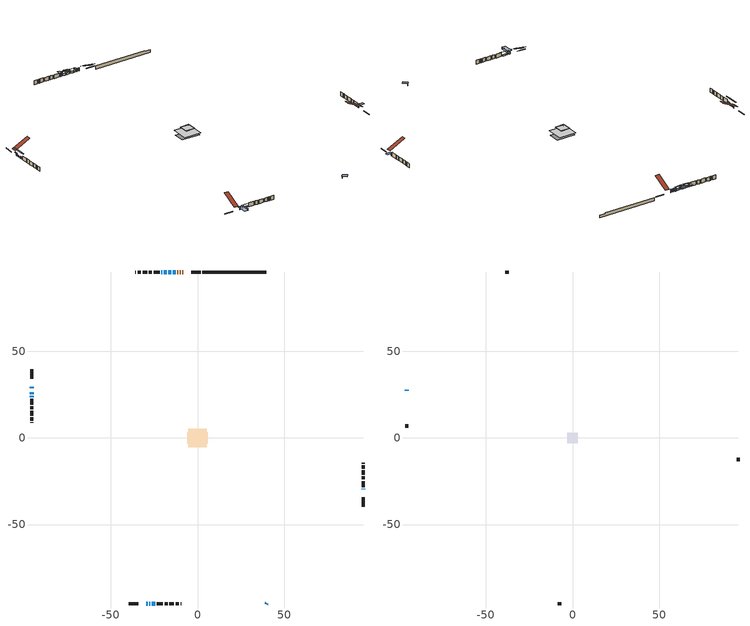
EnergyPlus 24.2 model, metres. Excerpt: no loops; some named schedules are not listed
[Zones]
conditioned space
 floor outside (Floor1 construction): -2.49,-2.49 -2.49,2.49 2.49,2.49 2.49,-2.49 z0.22
 floor adiabatic (AdiabaticFloorConstruction): -5.31,-5.31 -5.31,5.31 5.31,5.31 5.31,-5.31 z0.22
 floor foundation (Slab1 construction): -5.85,-3.39 -5.85,3.39 5.85,3.39 5.85,-3.39 z-1.91
 wall outside (RimJoist1 construction): 1.81,95.88 -3.64,95.88 / -39.71,-95.88 -34.26,-95.88 / -95.88,39.71 -95.88,34.26 / 95.88,-39.71 95.88,-34.26 z0.22:0.52
 wall outside (AdiabaticWallConstruction 1): -8.28,95.88 -8.84,95.88 / -9.77,95.88 -10.11,95.88 / -11.04,95.88 -11.63,95.88 z0.22:2.25
 wall outside (AdiabaticWallConstruction): 39.71,-95.88 40.11,-95.48 z0.22:1.14; -12.56,95.88 -14.26,95.88 / -15.19,95.88 -16.89,95.88 z0.22:1.49; -17.82,95.88 -19.52,95.88 z0.22:1.69; -95.88,29.62 -95.88,28.8 z0.22:1.46; -95.88,26.39 -95.88,25.3 z0.22:0.93; -29.62,-95.88 -28.68,-95.88 z0.22:1.36; -27.75,-95.88 -27.39,-95.88 / 95.88,-29.62 95.88,-29.26 z0.22:1.42; -26.46,-95.88 -24.33,-95.88 z0.22:1.03; -95.88,24.37 -95.88,23.66 z0.22:1.04; -20.45,95.88 -21.01,95.88 z0.22:1.85
 wall outside (Wall1 construction): -21.94,95.88 -25.39,95.88 / -23.4,-95.88 -19.95,-95.88 / -95.88,22.73 -95.88,19.28 / 95.88,-28.33 95.88,-24.88 z0.22:2.66
 wall outside (Wall2 construction): -26.32,95.88 -28.04,95.88 / -19.02,-95.88 -17.31,-95.88 / -95.88,18.35 -95.88,16.63 / 95.88,-23.95 95.88,-22.23 z0.22:2.66
 wall outside (Wall3 construction): -28.97,95.88 -31.71,95.88 / -16.38,-95.88 -13.63,-95.88 / -95.88,15.7 -95.88,12.96 / 95.88,-21.3 95.88,-18.56 z0.22:2.66
 wall outside (Wall4 construction): -32.64,95.88 -34.61,95.88 / -12.7,-95.88 -10.73,-95.88 / -95.88,12.03 -95.88,10.06 / 95.88,-17.63 95.88,-15.66 z0.22:2.66
 wall outside (Wall5 construction): -35.54,95.88 -35.85,95.88 / -9.8,-95.88 -9.49,-95.88 / -95.88,9.13 -95.88,8.82 / 95.88,-14.73 95.88,-14.42 z0.22:2.66
 wall foundation (FoundationWall1 construction): 2.74,95.88,-1.91 2.74,95.88,0.22 36.02,95.88,0.22 36.02,95.88,-0.31 39.71,95.88,-0.31 39.71,95.88,-1.91
 window (WindowConstruction 9): 39.71,-95.88 40.11,-95.48 z0.22:1.13
 window (WindowConstruction 5): -12.56,95.88 -14.26,95.88 z0.22:1.49
 window (WindowConstruction 6): -15.19,95.88 -16.89,95.88 z0.22:1.49
 window (WindowConstruction 7): -17.82,95.88 -19.52,95.88 z0.22:1.69
 window (WindowConstruction 8): -95.88,29.62 -95.88,28.8 z0.22:1.46
 window (WindowConstruction 11): -95.88,26.39 -95.88,25.3 z0.22:0.93
 window (WindowConstruction): -29.62,-95.88 -28.68,-95.88 z0.22:1.36
 window (WindowConstruction 1): -27.75,-95.88 -27.39,-95.88 z0.22:1.41
 window (WindowConstruction 2): -26.46,-95.88 -24.33,-95.88 z0.22:1.03
 window (WindowConstruction 3): -95.88,24.37 -95.88,23.66 z0.22:1.03
 window (WindowConstruction 4): 95.88,-29.62 95.88,-29.26 z0.22:1.41
 window (WindowConstruction 10): -20.45,95.88 -21.01,95.88 z0.22:1.84
 door (Door): -8.28,95.88 -8.84,95.88 z0.22:2.25
 door (Door 1): -9.77,95.88 -10.11,95.88 z0.22:2.25
 door (Door 2): -11.04,95.88 -11.63,95.88 z0.22:2.25
 ceiling adiabatic (AdiabaticFloorConstruction): 5.31,-5.31 5.31,5.31 -5.31,5.31 -5.31,-5.31 z0.22
attic - vented
 floor to conditioned space (Floor2 construction Reversed): -2.67,-2.67 -2.67,2.67 2.67,2.67 2.67,-2.67 z2.66
 floor to conditioned space (Floor3 construction Reversed): -3,-3 -3,3 3,3 3,-3 z2.66
 floor to conditioned space (Floor4 construction Reversed): -2.85,-2.85 -2.85,2.85 2.85,2.85 2.85,-2.85 z2.66
 floor to conditioned space (Floor5 construction Reversed): -2.04,-2.04 -2.04,2.04 2.04,2.04 2.04,-2.04 z2.66
 wall outside (AdiabaticWallConstruction): -95.88,27.88 -95.88,27.32 z0.22:1.14
 wall outside (Wall6 construction): -36.78,95.88 -38.78,95.88 / -8.57,-95.88 -6.56,-95.88 / -95.88,7.89 -95.88,5.88 / 95.88,-13.49 95.88,-11.48 z0.22:2.66
 window (WindowConstruction 12): -95.88,27.88 -95.88,27.32 z0.22:1.13
 roof outside (Roof1 construction): -7.35,95.88,2.66 -7.35,85.91,7.64 -4.57,85.91,7.64 -4.57,95.88,2.66; -30.55,-95.88,2.66 -30.55,-85.91,7.64 -33.33,-85.91,7.64 -33.33,-95.88,2.66; -95.88,30.55,2.66 -85.91,30.55,7.64 -85.91,33.33,7.64 -95.88,33.33,2.66; 95.88,-30.55,2.66 85.91,-30.55,7.64 85.91,-33.33,7.64 95.88,-33.33,2.66
shading: -95.88,24.12 -95.88,31.08 -96.34,31.08 -96.34,24.12 z4.33; 40.61,-94.98 39.21,-96.38 41.37,-98.54 42.77,-97.14 z1.84; -15.63,95.88 -11.19,95.88 -11.19,96.34 -15.63,96.34 z2.86; -17.48,95.88 -14.6,95.88 -14.6,98.32 -17.48,98.32 z2.08; -20.74,95.88 -16.6,95.88 -16.6,96.34 -20.74,96.34 z2.91; -95.88,28.34 -95.88,30.08 -96.34,30.08 -96.34,28.34 z1.92; -95.88,21.95 -95.88,29.74 -96.34,29.74 -96.34,21.95 z4.28; -27.97,-95.88 -30.33,-95.88 -30.33,-101.97 -27.97,-101.97 z2.07; -26.78,-95.88 -28.36,-95.88 -28.36,-100.44 -26.78,-100.44 z2.02; -22.65,-95.88 -28.14,-95.88 -28.14,-96.08 -22.65,-96.08 z2.71; -95.88,23.2 -95.88,24.83 -96.34,24.83 -96.34,23.2 z1.49; 95.88,-28.65 95.88,-30.23 99.08,-30.23 99.08,-28.65 z2.02; -21.52,95.88 -19.94,95.88 -19.94,98.32 -21.52,98.32 z2.35
[Building]
Building 1: Terrain=Suburbs
[Site:Location]
Bathurst AP_NB: Latitude {deg}=47.63; Longitude {deg}=-65.74; Time Zone {hr}=-4; Elevation {m}=59; Keep Site Location Information=Yes
[Site:GroundTemperature:Shallow]
0.0375368, -2.14911, -2.32423, -1.28655, 2.87914, 7.02543, 10.62, 12.8971, 13.0906, 11.2385, 7.7356, 3.71651
[Site:WaterMainsTemperature]
Calculation Method=Schedule; Temperature Schedule=mains temperature schedule
[Material] Roughness=Rough; Thermal Absorptance=0.9
Name | Thickness {m} | Conductivity {W/m-K} | Density {kg/m3} | Specific Heat {J/kg-K} | Solar Absorptance | Visible Absorptance
asphalt or fiberglass shingles | 0.00635 | 0.162714 | 1121.4 | 1465.45 | 0.4 | 0.4
ceiling loosefill ins | 0.254 | 0.0480833 | 16.02 | 1046.75 | 0.7 | 0.7
ceiling loosefill ins 1 | 0.169333 | 0.0480833 | 16.02 | 1046.75 | 0.7 | 0.7
ceiling stud and cavity | 0.1397 | 0.127143 | 65.682 | 1177.47 | 0.7 | 0.7
ceiling stud and cavity 1 | 0.1397 | 0.0990476 | 65.682 | 1177.47 | 0.7 | 0.7
ceiling stud and cavity 2 | 0.1397 | 0.105082 | 65.682 | 1177.47 | 0.7 | 0.7
ceiling stud and cavity 3 | 0.1397 | 0.126534 | 65.682 | 1177.47 | 0.7 | 0.7
concrete 4.0 in. | 0.1016 | 1.803125 | 2242.8 | 837.4 | 0.7 | 0.7
concrete 8.0 in. | 0.2032 | 1.803125 | 2242.8 | 837.4 | 0.7 | 0.7
door material | 0.04445 | 0.0451087 | 512.64 | 1214.23 | 0.7 | 0.7
exterior vertical ins | 0.0196631 | 0.029427 | 32.04 | 1214.23 | 0.7 | 0.7
floor covering | 0.0127 | 0.0433444 | 54.468 | 1339.84 | 0.6 | 0.6
floor rigid ins; rim joist rigid ins; wall rigid ins | 0.051816 | 0.029427 | 32.04 | 1214.23 | 0.7 | 0.7
floor rigid ins 1; wall rigid ins 1 | 0.512978 | 0.029427 | 32.04 | 1214.23 | 0.7 | 0.7
floor stud and cavity | 0.1397 | 0.64926 | 92.3553 | 1139.71 | 0.7 | 0.7
floor stud and cavity 1 | 0.1397 | 1.75129 | 37.0049 | 1207.88 | 0.7 | 0.7
furniture material conditioned space 1 | 0.1524 | 0.115458 | 640.8 | 1214.23 | 0.6 | 0.6
gypsum board | 0.0127 | 0.160291 | 801 | 837.4 | 0.6 | 0.6
gypsum board 1 | 0.0127 | 0.160291 | 801 | 837.4 | 0.7 | 0.7
osb sheathing 0.5 in. | 0.0127 | 0.115458 | 512.64 | 1214.23 | 0.7 | 0.7
osb sheathing 0.75 in. | 0.01905 | 0.115458 | 512.64 | 1214.23 | 0.7 | 0.7
osb sheathing 2.0 in. | 0.0508 | 0.115458 | 512.64 | 1214.23 | 0.7 | 0.7
rim joist stud and cavity | 0.0508 | 0.0353736 | 125.044 | 1163.47 | 0.6 | 0.6
wall stud and cavity | 0.1397 | 0.074496 | 139.0536 | 1170.24 | 0.7 | 0.7
wall stud and cavity 1 | 0.1397 | 0.0942262 | 139.0536 | 1170.24 | 0.7 | 0.7
wall stud and cavity 2 | 0.1397 | 0.0960514 | 139.0536 | 1170.24 | 0.7 | 0.7
wall stud and cavity 3 | 0.1397 | 0.132896 | 139.0536 | 1170.24 | 0.7 | 0.7
wall stud and cavity 4 | 0.1397 | 0.185372 | 139.0536 | 1170.24 | 0.7 | 0.7
wall stud and cavity 5 | 0.0889 | 6.1454 | 50.32683 | 1063.81 | 0.6 | 0.6
wall stud and cavity 6 | 0.0889 | 0.380278 | 52.3479 | 1209.89 | 0.7 | 0.7
wall stud and cavity 7 | 0.0889 | 0.391764 | 83.0341 | 1211.67 | 0.7 | 0.7
wood siding | 0.0254 | 0.102417 | 544.68 | 1172.36 | 0.4 | 0.4
wood siding 1 | 0.00254 | 0.102417 | 544.68 | 1172.36 | 0.4 | 0.4
wood siding 2; wood siding 3; wood siding 4 | 0.0254 | 0.102417 | 544.68 | 1172.36 | 0.7 | 0.7
[WindowMaterial:SimpleGlazingSystem]
Name | U-Factor {W/m2-K} | Solar Heat Gain Coefficient
WindowMaterial | 2.0878 | 0.5
WindowMaterial 1 | 2.24224 | 0.39
WindowMaterial 2 | 2.1866 | 0.43
WindowMaterial 3 | 1.95437 | 0.58
WindowMaterial 4 | 1.9396 | 0.59
WindowMaterial 5 | 2.09291 | 0.5
WindowMaterial 6 | 2.200225 | 0.42
WindowMaterial 7 | 2.126411 | 0.47
WindowMaterial 8 | 2.132089 | 0.47
WindowMaterial 9 | 1.97765 | 0.56
[Construction]
AdiabaticFloorConstruction: floor stud and cavity 1, floor rigid ins 1, osb sheathing 0.75 in., floor covering
AdiabaticWallConstruction: wood siding 3, wall rigid ins 1, wall stud and cavity 6, gypsum board
AdiabaticWallConstruction 1: wood siding 4, wall rigid ins 1, wall stud and cavity 6, gypsum board
Door; Door 1; Door 2: door material
Floor1 construction: floor stud and cavity, floor rigid ins, osb sheathing 0.75 in., floor covering
Floor2 construction Reversed: gypsum board, ceiling stud and cavity, ceiling loosefill ins
Floor3 construction Reversed: gypsum board, ceiling stud and cavity 1, ceiling loosefill ins 1
Floor4 construction Reversed: gypsum board, ceiling stud and cavity 2, ceiling loosefill ins 1
Floor5 construction Reversed: gypsum board, ceiling stud and cavity 3, ceiling loosefill ins 1
FoundationWall1 construction: concrete 8.0 in., gypsum board 1
furniture construction conditioned space 1: furniture material conditioned space 1
PartitionWallConstruction: gypsum board, wall stud and cavity 7, gypsum board
RimJoist1 construction: wood siding 2, rim joist rigid ins, osb sheathing 2.0 in., rim joist stud and cavity
Roof1 construction: asphalt or fiberglass shingles
Slab1 construction: concrete 4.0 in.
Wall1 construction: wood siding, wall rigid ins, osb sheathing 0.5 in., wall stud and cavity, gypsum board
Wall2 construction: wood siding, osb sheathing 0.5 in., wall stud and cavity 1, gypsum board
Wall3 construction: wood siding, osb sheathing 0.5 in., wall stud and cavity 2, gypsum board
Wall4 construction: wood siding, wall rigid ins, osb sheathing 0.5 in., wall stud and cavity 3, gypsum board
Wall5 construction: wood siding, wall rigid ins, osb sheathing 0.5 in., wall stud and cavity 4, gypsum board
Wall6 construction: wood siding 1, wall stud and cavity 5
WindowConstruction: WindowMaterial
WindowConstruction 1; WindowConstruction 4: WindowMaterial 1
WindowConstruction 10: WindowMaterial 7
WindowConstruction 11: WindowMaterial 8
WindowConstruction 12: WindowMaterial 9
WindowConstruction 2; WindowConstruction 3: WindowMaterial 2
WindowConstruction 5; WindowConstruction 6: WindowMaterial 3
WindowConstruction 7: WindowMaterial 4
WindowConstruction 8: WindowMaterial 5
WindowConstruction 9: WindowMaterial 6
[Zone] Multiplier=1; Part of Total Floor Area=Yes
Name | Volume {m3}
attic - vented | 90.1156
conditioned space | 488.3
[Space]
Name | Zone | Volume {m3}
attic - vented 1 | attic - vented | 90.1156
conditioned space 1 | conditioned space | 488.3
[ZoneInfiltration:EffectiveLeakageArea]
infil attic - vented 1: Zone or Space=attic - vented 1; Schedule=Always On Discrete; Effective Air Leakage Area {cm2}=4539.6; Stack Coefficient=0.000516041; Wind Coefficient=1.53484e-05
[ZoneMixing]
whole house fan mix: Zone or Space=attic - vented; Schedule=Always On Continuous; Design Flow Rate Calculation Method=Flow/Zone; Design Flow Rate {m3/s}=0; Source Zone or Space=conditioned space
[SurfaceProperty:ExposedFoundationPerimeter]
Slab1: Exposed Perimeter Calculation Method=TotalExposedPerimeter; Total Exposed Perimeter {m}=36.972
[InternalMass] Zone or ZoneList=conditioned space; Space or SpaceList=conditioned space 1
Name | Construction | Surface Area {m2}
furniture mass conditioned space 1 | furniture construction conditioned space 1 | 86.6921
partition wall mass | PartitionWallConstruction | 216.73
[Lights]
interior lighting: Zone or ZoneList or Space or SpaceList=conditioned space 1; Schedule=interior lighting schedule; Design Level Calculation Method=LightingLevel; Lighting Level {W}=343.2; Return Air Fraction=0; Fraction Radiant=0.6; Fraction Visible=0.2; Fraction Replaceable=1
[People]
occupants: Zone or ZoneList or Space or SpaceList=conditioned space 1; Number of People Schedule=occupants schedule; Number of People Calculation Method=People; Number of People=3; Fraction Radiant=0.314171; Sensible Heat Fraction=0.56303; Activity Level Schedule=occupants activity schedule; Carbon Dioxide Generation Rate {m3/s-W}=0; Enable ASHRAE 55 Comfort Warnings=No; Mean Radiant Temperature Calculation Type=EnclosureAveraged
[ElectricEquipment] Zone or ZoneList or Space or SpaceList=conditioned space 1; Design Level Calculation Method=EquipmentLevel
Name | Schedule | Design Level {W} | Fraction Latent | Fraction Radiant | Fraction Lost
clothes dryer | clothes dryer schedule | 140.772 | 0.015 | 0.081 | 0.85
clothes washer | clothes washer schedule | 32.1985 | 0.03 | 0.162 | 0.7
cooking range | cooking range schedule | 215.147 | 0.08 | 0.432 | 0.2
dishwasher | dishwasher schedule | 66.8632 | 0.3 | 0.18 | 0.4
fridge | fridge schedule | 72.9452 | 0 | 0.6 | 0
mech vent bath fan 0 | mech vent bath fan 0 schedule | 25.1 | 0 | 0 | 1
mech vent house fan | mech vent house fan schedule | 0 | 0 | 0 | 1
mech vent house fan cfis | mech vent house fan cfis schedule | 0 | 0 | 0 | 0
misc plug loads | misc plug loads schedule | 494.7 | 0.045 | 0.513 | 0.1
whole house fan | Always On Discrete | 0 | 0 | 0 | 1
[OtherEquipment] Zone or ZoneList or Space or SpaceList=conditioned space 1; Design Level Calculation Method=EquipmentLevel
Name | Fuel Type | Schedule | Design Level {W} | Fraction Latent | Fraction Radiant | Fraction Lost
clothes dryer 1 | Electricity | clothes dryer schedule | 0 | 0.015 | 0.081 | 0.85
cooking range 1 | Electricity | cooking range schedule | 0 | 0.08 | 0.432 | 0.2
general water use latent | None | general water use schedule | 62.594 | 1 | 0 | 0
general water use sensible | None | general water use schedule | -61.6891 | 0 | 0.6 | 0
mech vent house fan latent load | None | Always On Discrete | 0 | 1 | 0 | 0
mech vent house fan sensible load | None | Always On Discrete | 0 | 0 | 0 | 0
water heater energy adjustment1 | Electricity | Always On Discrete | 0.01 | 0 | 0 | 1
[ZoneInfiltration:DesignFlowRate] Zone or ZoneList or Space or SpaceList=conditioned space 1; Schedule=Always On Discrete; Design Flow Rate Calculation Method=Flow/Zone; Design Flow Rate {m3/s}=0
infil flow; natural vent flow; whole house fan flow
[Foundation:Kiva]
Foundation Kiva 1: Initial Indoor Air Temperature {C}=18; Wall Height Above Grade {m}=0.220005; Wall Depth Below Slab {m}=0.2032; Custom Block Material Name 1=exterior vertical ins; Custom Block Depth 1 {m}=2.13; Custom Block X Position 1 {m}=0.2159; Custom Block Z Position 1 {m}=0
[Foundation:Kiva:Settings]
Soil Conductivity {W/m-K}=0.849921; Soil Density {kg/m3}=1842.3; Soil Specific Heat {J/kg-K}=418.7; Ground Solar Absorptivity=0.9; Ground Thermal Absorptivity=0.9; Ground Surface Roughness {m}=0.03; Far-Field Width {m}=40; Deep-Ground Boundary Condition=ZeroFlux; Deep-Ground Depth {m}=40; Minimum Cell Dimension {m}=0.2; Maximum Cell Growth Coefficient=3; Simulation Timestep=Timestep
[Exterior:Lights]
exterior lighting: Schedule=exterior lighting schedule; Design Level {W}=75.6
[Schedule:Constant]
Name | Hourly Value
Always On Continuous; mech vent house fan schedule; mech vent house fan cfis schedule; Always On Discrete | 1
occupants activity schedule | 117.228
fridge schedule | 0
[Schedule:Week:Daily]
interior lighting schedule Week Rule - Jan1-Jan27: interior lighting schedule day, interior lighting schedule day, interior lighting schedule day, interior lighting schedule day, interior lighting schedule day, interior lighting schedule day, interior lighting schedule day, interior lighting schedule default day, interior lighting schedule default day, interior lighting schedule default day, interior lighting schedule default day, interior lighting schedule default day
interior lighting schedule Week Rule - Jan28-Feb3: interior lighting schedule day, interior lighting schedule day, interior lighting schedule day, interior lighting schedule day, interior lighting schedule day 1, interior lighting schedule day 1, interior lighting schedule day 1, interior lighting schedule default day, interior lighting schedule default day, interior lighting schedule default day, interior lighting schedule default day, interior lighting schedule default day
interior lighting schedule Week Rule - Feb4-Feb24: interior lighting schedule day 1, interior lighting schedule day 1, interior lighting schedule day 1, interior lighting schedule day 1, interior lighting schedule day 1, interior lighting schedule day 1, interior lighting schedule day 1, interior lighting schedule default day, interior lighting schedule default day, interior lighting schedule default day, interior lighting schedule default day, interior lighting schedule default day
interior lighting schedule Week Rule - Feb25-Mar3: interior lighting schedule day 1, interior lighting schedule day 1, interior lighting schedule day 1, interior lighting schedule day 1, interior lighting schedule day 2, interior lighting schedule day 2, interior lighting schedule day 2, interior lighting schedule default day, interior lighting schedule default day, interior lighting schedule default day, interior lighting schedule default day, interior lighting schedule default day
interior lighting schedule Week Rule - Mar4-Mar31: interior lighting schedule day 2, interior lighting schedule day 2, interior lighting schedule day 2, interior lighting schedule day 2, interior lighting schedule day 2, interior lighting schedule day 2, interior lighting schedule day 2, interior lighting schedule default day, interior lighting schedule default day, interior lighting schedule default day, interior lighting schedule default day, interior lighting schedule default day
interior lighting schedule Week Rule - Apr1-Apr28: interior lighting schedule day 3, interior lighting schedule day 3, interior lighting schedule day 3, interior lighting schedule day 3, interior lighting schedule day 3, interior lighting schedule day 3, interior lighting schedule day 3, interior lighting schedule default day, interior lighting schedule default day, interior lighting schedule default day, interior lighting schedule default day, interior lighting schedule default day
interior lighting schedule Week Rule - Apr29-May5: interior lighting schedule day 3, interior lighting schedule day 3, interior lighting schedule day 4, interior lighting schedule day 4, interior lighting schedule day 4, interior lighting schedule day 4, interior lighting schedule day 4, interior lighting schedule default day, interior lighting schedule default day, interior lighting schedule default day, interior lighting schedule default day, interior lighting schedule default day
interior lighting schedule Week Rule - May6-May26: interior lighting schedule day 4, interior lighting schedule day 4, interior lighting schedule day 4, interior lighting schedule day 4, interior lighting schedule day 4, interior lighting schedule day 4, interior lighting schedule day 4, interior lighting schedule default day, interior lighting schedule default day, interior lighting schedule default day, interior lighting schedule default day, interior lighting schedule default day
interior lighting schedule Week Rule - May27-Jun2: interior lighting schedule day 4, interior lighting schedule day 4, interior lighting schedule day 4, interior lighting schedule day 4, interior lighting schedule day 4, interior lighting schedule day 5, interior lighting schedule day 5, interior lighting schedule default day, interior lighting schedule default day, interior lighting schedule default day, interior lighting schedule default day, interior lighting schedule default day
interior lighting schedule Week Rule - Jun3-Jun30: interior lighting schedule day 5, interior lighting schedule day 5, interior lighting schedule day 5, interior lighting schedule day 5, interior lighting schedule day 5, interior lighting schedule day 5, interior lighting schedule day 5, interior lighting schedule default day, interior lighting schedule default day, interior lighting schedule default day, interior lighting schedule default day, interior lighting schedule default day
interior lighting schedule Week Rule - Jul1-Jul28: interior lighting schedule day 6, interior lighting schedule day 6, interior lighting schedule day 6, interior lighting schedule day 6, interior lighting schedule day 6, interior lighting schedule day 6, interior lighting schedule day 6, interior lighting schedule default day, interior lighting schedule default day, interior lighting schedule default day, interior lighting schedule default day, interior lighting schedule default day
interior lighting schedule Week Rule - Jul29-Aug4: interior lighting schedule day 6, interior lighting schedule day 6, interior lighting schedule day 6, interior lighting schedule day 7, interior lighting schedule day 7, interior lighting schedule day 7, interior lighting schedule day 7, interior lighting schedule default day, interior lighting schedule default day, interior lighting schedule default day, interior lighting schedule default day, interior lighting schedule default day
interior lighting schedule Week Rule - Aug5-Aug25: interior lighting schedule day 7, interior lighting schedule day 7, interior lighting schedule day 7, interior lighting schedule day 7, interior lighting schedule day 7, interior lighting schedule day 7, interior lighting schedule day 7, interior lighting schedule default day, interior lighting schedule default day, interior lighting schedule default day, interior lighting schedule default day, interior lighting schedule default day
interior lighting schedule Week Rule - Aug26-Sep1: interior lighting schedule day 7, interior lighting schedule day 7, interior lighting schedule day 7, interior lighting schedule day 7, interior lighting schedule day 7, interior lighting schedule day 7, interior lighting schedule day 8, interior lighting schedule default day, interior lighting schedule default day, interior lighting schedule default day, interior lighting schedule default day, interior lighting schedule default day
interior lighting schedule Week Rule - Sep2-Sep29: interior lighting schedule day 8, interior lighting schedule day 8, interior lighting schedule day 8, interior lighting schedule day 8, interior lighting schedule day 8, interior lighting schedule day 8, interior lighting schedule day 8, interior lighting schedule default day, interior lighting schedule default day, interior lighting schedule default day, interior lighting schedule default day, interior lighting schedule default day
interior lighting schedule Week Rule - Sep30-Oct6: interior lighting schedule day 8, interior lighting schedule day 9, interior lighting schedule day 9, interior lighting schedule day 9, interior lighting schedule day 9, interior lighting schedule day 9, interior lighting schedule day 9, interior lighting schedule default day, interior lighting schedule default day, interior lighting schedule default day, interior lighting schedule default day, interior lighting schedule default day
interior lighting schedule Week Rule - Oct7-Oct27: interior lighting schedule day 9, interior lighting schedule day 9, interior lighting schedule day 9, interior lighting schedule day 9, interior lighting schedule day 9, interior lighting schedule day 9, interior lighting schedule day 9, interior lighting schedule default day, interior lighting schedule default day, interior lighting schedule default day, interior lighting schedule default day, interior lighting schedule default day
interior lighting schedule Week Rule - Oct28-Nov3: interior lighting schedule day 9, interior lighting schedule day 9, interior lighting schedule day 9, interior lighting schedule day 9, interior lighting schedule day 10, interior lighting schedule day 10, interior lighting schedule day 10, interior lighting schedule default day, interior lighting schedule default day, interior lighting schedule default day, interior lighting schedule default day, interior lighting schedule default day
interior lighting schedule Week Rule - Nov4-Nov24: interior lighting schedule day 10, interior lighting schedule day 10, interior lighting schedule day 10, interior lighting schedule day 10, interior lighting schedule day 10, interior lighting schedule day 10, interior lighting schedule day 10, interior lighting schedule default day, interior lighting schedule default day, interior lighting schedule default day, interior lighting schedule default day, interior lighting schedule default day
interior lighting schedule Week Rule - Nov25-Dec1: interior lighting schedule day 10, interior lighting schedule day 10, interior lighting schedule day 10, interior lighting schedule day 10, interior lighting schedule day 10, interior lighting schedule day 10, interior lighting schedule day 11, interior lighting schedule default day, interior lighting schedule default day, interior lighting schedule default day, interior lighting schedule default day, interior lighting schedule default day
interior lighting schedule Week Rule - Dec2-Dec31: interior lighting schedule day 11, interior lighting schedule day 11, interior lighting schedule day 11, interior lighting schedule day 11, interior lighting schedule day 11, interior lighting schedule day 11, interior lighting schedule day 11, interior lighting schedule default day, interior lighting schedule default day, interior lighting schedule default day, interior lighting schedule default day, interior lighting schedule default day
occupants schedule Week Rule - Jan1-Dec31: occupants schedule day, occupants schedule day, occupants schedule day, occupants schedule day, occupants schedule day, occupants schedule day, occupants schedule day, occupants schedule default day, occupants schedule default day, occupants schedule default day, occupants schedule default day, occupants schedule default day
clothes dryer schedule Week Rule - Jan1-Dec31: clothes dryer schedule day, clothes dryer schedule day, clothes dryer schedule day, clothes dryer schedule day, clothes dryer schedule day, clothes dryer schedule day, clothes dryer schedule day, clothes dryer schedule default day, clothes dryer schedule default day, clothes dryer schedule default day, clothes dryer schedule default day, clothes dryer schedule default day
clothes washer schedule Week Rule - Jan1-Dec31: clothes washer schedule day, clothes washer schedule day, clothes washer schedule day, clothes washer schedule day, clothes washer schedule day, clothes washer schedule day, clothes washer schedule day, clothes washer schedule default day, clothes washer schedule default day, clothes washer schedule default day, clothes washer schedule default day, clothes washer schedule default day
cooking range schedule Week Rule - Jan1-Dec31: cooking range schedule day, cooking range schedule day, cooking range schedule day, cooking range schedule day, cooking range schedule day, cooking range schedule day, cooking range schedule day, cooking range schedule default day, cooking range schedule default day, cooking range schedule default day, cooking range schedule default day, cooking range schedule default day
dishwasher schedule Week Rule - Jan1-Dec31: dishwasher schedule day, dishwasher schedule day, dishwasher schedule day, dishwasher schedule day, dishwasher schedule day, dishwasher schedule day, dishwasher schedule day, dishwasher schedule default day, dishwasher schedule default day, dishwasher schedule default day, dishwasher schedule default day, dishwasher schedule default day
mech vent bath fan 0 schedule Week Rule - Jan1-Dec31: mech vent bath fan 0 schedule day, mech vent bath fan 0 schedule day, mech vent bath fan 0 schedule day, mech vent bath fan 0 schedule day, mech vent bath fan 0 schedule day, mech vent bath fan 0 schedule day, mech vent bath fan 0 schedule day, mech vent bath fan 0 schedule default day, mech vent bath fan 0 schedule default day, mech vent bath fan 0 schedule default day, mech vent bath fan 0 schedule default day, mech vent bath fan 0 schedule default day
misc plug loads schedule Week Rule - Jan1-Dec31: misc plug loads schedule day, misc plug loads schedule day, misc plug loads schedule day, misc plug loads schedule day, misc plug loads schedule day, misc plug loads schedule day, misc plug loads schedule day, misc plug loads schedule default day, misc plug loads schedule default day, misc plug loads schedule default day, misc plug loads schedule default day, misc plug loads schedule default day
general water use schedule Week Rule - Jan1-Dec31: general water use schedule day, general water use schedule day, general water use schedule day, general water use schedule day, general water use schedule day, general water use schedule day, general water use schedule day, general water use schedule default day, general water use schedule default day, general water use schedule default day, general water use schedule default day, general water use schedule default day
exterior lighting schedule Week Rule - Jan1-Jan27: exterior lighting schedule day, exterior lighting schedule day, exterior lighting schedule day, exterior lighting schedule day, exterior lighting schedule day, exterior lighting schedule day, exterior lighting schedule day, exterior lighting schedule default day, exterior lighting schedule default day, exterior lighting schedule default day, exterior lighting schedule default day, exterior lighting schedule default day
exterior lighting schedule Week Rule - Jan28-Feb3: exterior lighting schedule day, exterior lighting schedule day, exterior lighting schedule day, exterior lighting schedule day, exterior lighting schedule day 1, exterior lighting schedule day 1, exterior lighting schedule day 1, exterior lighting schedule default day, exterior lighting schedule default day, exterior lighting schedule default day, exterior lighting schedule default day, exterior lighting schedule default day
exterior lighting schedule Week Rule - Feb4-Feb24: exterior lighting schedule day 1, exterior lighting schedule day 1, exterior lighting schedule day 1, exterior lighting schedule day 1, exterior lighting schedule day 1, exterior lighting schedule day 1, exterior lighting schedule day 1, exterior lighting schedule default day, exterior lighting schedule default day, exterior lighting schedule default day, exterior lighting schedule default day, exterior lighting schedule default day
exterior lighting schedule Week Rule - Feb25-Mar3: exterior lighting schedule day 1, exterior lighting schedule day 1, exterior lighting schedule day 1, exterior lighting schedule day 1, exterior lighting schedule day 2, exterior lighting schedule day 2, exterior lighting schedule day 2, exterior lighting schedule default day, exterior lighting schedule default day, exterior lighting schedule default day, exterior lighting schedule default day, exterior lighting schedule default day
exterior lighting schedule Week Rule - Mar4-Mar31: exterior lighting schedule day 2, exterior lighting schedule day 2, exterior lighting schedule day 2, exterior lighting schedule day 2, exterior lighting schedule day 2, exterior lighting schedule day 2, exterior lighting schedule day 2, exterior lighting schedule default day, exterior lighting schedule default day, exterior lighting schedule default day, exterior lighting schedule default day, exterior lighting schedule default day
exterior lighting schedule Week Rule - Apr1-Apr28: exterior lighting schedule day 3, exterior lighting schedule day 3, exterior lighting schedule day 3, exterior lighting schedule day 3, exterior lighting schedule day 3, exterior lighting schedule day 3, exterior lighting schedule day 3, exterior lighting schedule default day, exterior lighting schedule default day, exterior lighting schedule default day, exterior lighting schedule default day, exterior lighting schedule default day
exterior lighting schedule Week Rule - Apr29-May5: exterior lighting schedule day 3, exterior lighting schedule day 3, exterior lighting schedule day 4, exterior lighting schedule day 4, exterior lighting schedule day 4, exterior lighting schedule day 4, exterior lighting schedule day 4, exterior lighting schedule default day, exterior lighting schedule default day, exterior lighting schedule default day, exterior lighting schedule default day, exterior lighting schedule default day
exterior lighting schedule Week Rule - May6-May26: exterior lighting schedule day 4, exterior lighting schedule day 4, exterior lighting schedule day 4, exterior lighting schedule day 4, exterior lighting schedule day 4, exterior lighting schedule day 4, exterior lighting schedule day 4, exterior lighting schedule default day, exterior lighting schedule default day, exterior lighting schedule default day, exterior lighting schedule default day, exterior lighting schedule default day
exterior lighting schedule Week Rule - May27-Jun2: exterior lighting schedule day 4, exterior lighting schedule day 4, exterior lighting schedule day 4, exterior lighting schedule day 4, exterior lighting schedule day 4, exterior lighting schedule day 5, exterior lighting schedule day 5, exterior lighting schedule default day, exterior lighting schedule default day, exterior lighting schedule default day, exterior lighting schedule default day, exterior lighting schedule default day
exterior lighting schedule Week Rule - Jun3-Jun30: exterior lighting schedule day 5, exterior lighting schedule day 5, exterior lighting schedule day 5, exterior lighting schedule day 5, exterior lighting schedule day 5, exterior lighting schedule day 5, exterior lighting schedule day 5, exterior lighting schedule default day, exterior lighting schedule default day, exterior lighting schedule default day, exterior lighting schedule default day, exterior lighting schedule default day
exterior lighting schedule Week Rule - Jul1-Jul28: exterior lighting schedule day 6, exterior lighting schedule day 6, exterior lighting schedule day 6, exterior lighting schedule day 6, exterior lighting schedule day 6, exterior lighting schedule day 6, exterior lighting schedule day 6, exterior lighting schedule default day, exterior lighting schedule default day, exterior lighting schedule default day, exterior lighting schedule default day, exterior lighting schedule default day
[Schedule:Year]
interior lighting schedule: interior lighting schedule Week Rule - Jan1-Jan27, 1, 1, 1, 27, interior lighting schedule Week Rule - Jan28-Feb3, 1, 28, 2, 3, interior lighting schedule Week Rule - Feb4-Feb24, 2, 4, 2, 24, interior lighting schedule Week Rule - Feb25-Mar3, 2, 25, 3, 3, interior lighting schedule Week Rule - Mar4-Mar31, 3, 4, 3, 31, interior lighting schedule Week Rule - Apr1-Apr28, 4, 1, 4, 28, interior lighting schedule Week Rule - Apr29-May5, 4, 29, 5, 5, interior lighting schedule Week Rule - May6-May26, 5, 6, 5, 26, interior lighting schedule Week Rule - May27-Jun2, 5, 27, 6, 2, interior lighting schedule Week Rule - Jun3-Jun30, 6, 3, 6, 30, interior lighting schedule Week Rule - Jul1-Jul28, 7, 1, 7, 28, interior lighting schedule Week Rule - Jul29-Aug4, 7, 29, 8, 4, interior lighting schedule Week Rule - Aug5-Aug25, 8, 5, 8, 25, interior lighting schedule Week Rule - Aug26-Sep1, 8, 26, 9, 1, interior lighting schedule Week Rule - Sep2-Sep29, 9, 2, 9, 29, interior lighting schedule Week Rule - Sep30-Oct6, 9, 30, 10, 6, interior lighting schedule Week Rule - Oct7-Oct27, 10, 7, 10, 27, interior lighting schedule Week Rule - Oct28-Nov3, 10, 28, 11, 3, interior lighting schedule Week Rule - Nov4-Nov24, 11, 4, 11, 24, interior lighting schedule Week Rule - Nov25-Dec1, 11, 25, 12, 1, interior lighting schedule Week Rule - Dec2-Dec31, 12, 2, 12, 31
occupants schedule: occupants schedule Week Rule - Jan1-Dec31, 1, 1, 12, 31
clothes dryer schedule: clothes dryer schedule Week Rule - Jan1-Dec31, 1, 1, 12, 31
clothes washer schedule: clothes washer schedule Week Rule - Jan1-Dec31, 1, 1, 12, 31
cooking range schedule: cooking range schedule Week Rule - Jan1-Dec31, 1, 1, 12, 31
dishwasher schedule: dishwasher schedule Week Rule - Jan1-Dec31, 1, 1, 12, 31
mech vent bath fan 0 schedule: mech vent bath fan 0 schedule Week Rule - Jan1-Dec31, 1, 1, 12, 31
misc plug loads schedule: misc plug loads schedule Week Rule - Jan1-Dec31, 1, 1, 12, 31
general water use schedule: general water use schedule Week Rule - Jan1-Dec31, 1, 1, 12, 31
exterior lighting schedule: exterior lighting schedule Week Rule - Jan1-Jan27, 1, 1, 1, 27, exterior lighting schedule Week Rule - Jan28-Feb3, 1, 28, 2, 3, exterior lighting schedule Week Rule - Feb4-Feb24, 2, 4, 2, 24, exterior lighting schedule Week Rule - Feb25-Mar3, 2, 25, 3, 3, exterior lighting schedule Week Rule - Mar4-Mar31, 3, 4, 3, 31, exterior lighting schedule Week Rule - Apr1-Apr28, 4, 1, 4, 28, exterior lighting schedule Week Rule - Apr29-May5, 4, 29, 5, 5, exterior lighting schedule Week Rule - May6-May26, 5, 6, 5, 26, exterior lighting schedule Week Rule - May27-Jun2, 5, 27, 6, 2, exterior lighting schedule Week Rule - Jun3-Jun30, 6, 3, 6, 30, exterior lighting schedule Week Rule - Jul1-Jul28, 7, 1, 7, 28, exterior lighting schedule Week Rule - Jul29-Aug4, 7, 29, 8, 4, exterior lighting schedule Week Rule - Aug5-Aug25, 8, 5, 8, 25, exterior lighting schedule Week Rule - Aug26-Sep1, 8, 26, 9, 1, exterior lighting schedule Week Rule - Sep2-Sep29, 9, 2, 9, 29, exterior lighting schedule Week Rule - Sep30-Oct6, 9, 30, 10, 6, exterior lighting schedule Week Rule - Oct7-Oct27, 10, 7, 10, 27, exterior lighting schedule Week Rule - Oct28-Nov3, 10, 28, 11, 3, exterior lighting schedule Week Rule - Nov4-Nov24, 11, 4, 11, 24, exterior lighting schedule Week Rule - Nov25-Dec1, 11, 25, 12, 1, exterior lighting schedule Week Rule - Dec2-Dec31, 12, 2, 12, 31
[Schedule:Compact]
mains temperature schedule: Through: 01/01, For: AllDays, Until: 24:00, 5.18111, Through: 01/02, For: AllDays, Until: 24:00, 5.11, Through: 01/03, For: AllDays, Until: 24:00, 5.04056, Through: 01/04, For: AllDays, Until: 24:00, 4.97167, Through: 01/05, For: AllDays, Until: 24:00, 4.90389, Through: 01/06, For: AllDays, Until: 24:00, 4.83722, Through: 01/07, For: AllDays, Until: 24:00, 4.77167, Through: 01/08, For: AllDays, Until: 24:00, 4.70722, Through: 01/09, For: AllDays, Until: 24:00, 4.64389, Through: 01/10, For: AllDays, Until: 24:00, 4.58167, Through: 01/11, For: AllDays, Until: 24:00, 4.52056, Through: 01/12, For: AllDays, Until: 24:00, 4.46111, Through: 01/13, For: AllDays, Until: 24:00, 4.40222, Through: 01/14, For: AllDays, Until: 24:00, 4.345, Through: 01/15, For: AllDays, Until: 24:00, 4.28889, Through: 01/16, For: AllDays, Until: 24:00, 4.23389, Through: 01/17, For: AllDays, Until: 24:00, 4.18056, Through: 01/18, For: AllDays, Until: 24:00, 4.12833, Through: 01/19, For: AllDays, Until: 24:00, 4.07722, Through: 01/20, For: AllDays, Until: 24:00, 4.02778, Through: 01/21, For: AllDays, Until: 24:00, 3.97944, Through: 01/22, For: AllDays, Until: 24:00, 3.93222, Through: 01/23, For: AllDays, Until: 24:00, 3.88667, Through: 01/24, For: AllDays, Until: 24:00, 3.84278, Through: 01/25, For: AllDays, Until: 24:00, 3.8, Through: 01/26, For: AllDays, Until: 24:00, 3.75889, Through: 01/27, For: AllDays, Until: 24:00, 3.71889, Through: 01/28, For: AllDays, Until: 24:00, 3.68, Through: 01/29, For: AllDays, Until: 24:00, 3.64333, Through: 01/30, For: AllDays, Until: 24:00, 3.60722, Through: 01/31, For: AllDays, Until: 24:00, 3.57333, Through: 02/01, For: AllDays, Until: 24:00, 3.54056, Through: 02/02, For: AllDays, Until: 24:00, 3.50944, Through: 02/03, For: AllDays, Until: 24:00, 3.48, Through: 02/04, For: AllDays, Until: 24:00, 3.45167, Through: 02/05, For: AllDays, Until: 24:00, 3.425, Through: 02/06, For: AllDays, Until: 24:00, 3.39944, Through: 02/07, For: AllDays, Until: 24:00, 3.37611, Through: 02/08, For: AllDays, Until: 24:00, 3.35389, Through: 02/09, For: AllDays, Until: 24:00, 3.33333, Through: 02/10, For: AllDays, Until: 24:00, 3.31444, Through: 02/11, For: AllDays, Until: 24:00, 3.29667, Through: 02/12, For: AllDays, Until: 24:00, 3.28111, Through: 02/13, For: AllDays, Until: 24:00, 3.26667, Through: 02/14, For: AllDays, Until: 24:00, 3.25389, Through: 02/15, For: AllDays, Until: 24:00, 3.24278, Through: 02/16, For: AllDays, Until: 24:00, 3.23278, Through: 02/17, For: AllDays, Until: 24:00, 3.225, Through: 02/18, For: AllDays, Until: 24:00, 3.21833, Through: 02/19, For: AllDays, Until: 24:00, 3.21333, Through: 02/20, For: AllDays, Until: 24:00, 3.21, Through: 02/21, For: AllDays, Until: 24:00, 3.20833, Through: 02/22, For: AllDays, Until: 24:00, 3.20833, Through: 02/23, For: AllDays, Until: 24:00, 3.20944, Through: 02/24, For: AllDays, Until: 24:00, 3.21278, Through: 02/25, For: AllDays, Until: 24:00, 3.21722, Through: 02/26, For: AllDays, Until: 24:00, 3.22333, Through: 02/27, For: AllDays, Until: 24:00, 3.23111, Through: 02/28, For: AllDays, Until: 24:00, 3.24056, Through: 03/01, For: AllDays, Until: 24:00, 3.25111, Through: 03/02, For: AllDays, Until: 24:00, 3.26389, Through: 03/03, For: AllDays, Until: 24:00, 3.27778, Through: 03/04, For: AllDays, Until: 24:00, 3.29333, Through: 03/05, For: AllDays, Until: 24:00, 3.31056, Through: 03/06, For: AllDays, Until: 24:00, 3.32944, Through: 03/07, For: AllDays, Until: 24:00, 3.34944, Through: 03/08, For: AllDays, Until: 24:00, 3.37111, Through: 03/09, For: AllDays, Until: 24:00, 3.39444, Through: 03/10, For: AllDays, Until: 24:00, 3.41944, Through: 03/11, For: AllDays, Until: 24:00, 3.44611, Through: 03/12, For: AllDays, Until: 24:00, 3.47389, Through: 03/13, For: AllDays, Until: 24:00, 3.50333, Through: 03/14, For: AllDays, Until: 24:00, 3.53389, Through: 03/15, For: AllDays, Until: 24:00, 3.56667, Through: 03/16, For: AllDays, Until: 24:00, 3.60056, Through: 03/17, For: AllDays, Until: 24:00, 3.63556, Through: 03/18, For: AllDays, Until: 24:00, 3.67222, Through: 03/19, For: AllDays, Until: 24:00, 3.71056, Through: 03/20, For: AllDays, Until: 24:00, 3.75056, Through: 03/21, For: AllDays, Until: 24:00, 3.79111, Through: 03/22, For: AllDays, Until: 24:00, 3.83389, Through: 03/23, For: AllDays, Until: 24:00, 3.87778, Through: 03/24, For: AllDays, Until: 24:00, 3.92278, Through: 03/25, For: AllDays, Until: 24:00, 3.96944, Through: 03/26, For: AllDays, Until: 24:00, 4.01778, Through: 03/27, For: AllDays, Until: 24:00, 4.06722, Through: 03/28, For: AllDays, Until: 24:00, 4.11778, Through: 03/29, For: AllDays, Until: 24:00, 4.16944, Through: 03/30, For: AllDays, Until: 24:00, 4.22278, Through: 03/31, For: AllDays, Until: 24:00, 4.27778, Through: 04/01, For: AllDays, Until: 24:00, 4.33333, Through: 04/02, For: AllDays, Until: 24:00, 4.39056, Through: 04/03, For: AllDays, Until: 24:00, 4.44889, Through: 04/04, For: AllDays, Until: 24:00, 4.50833, Through: 04/05, For: AllDays, Until: 24:00, 4.56889, Through: 04/06, For: AllDays, Until: 24:00, 4.63111, Through: 04/07, For: AllDays, Until: 24:00, 4.69389, Through: 04/08, For: AllDays, Until: 24:00, 4.75833, Through: 04/09, For: AllDays, Until: 24:00, 4.82333, Through: 04/10, For: AllDays, Until: 24:00, 4.89, Through: 04/11, For: AllDays, Until: 24:00, 4.95778, Through: 04/12, For: AllDays, Until: 24:00, 5.02611, Through: 04/13, For: AllDays, Until: 24:00, 5.09556, Through: 04/14, For: AllDays, Until: 24:00, 5.16667, Through: 04/15, For: AllDays, Until: 24:00, 5.23833, Through: 04/16, For: AllDays, Until: 24:00, 5.31056, Through: 04/17, For: AllDays, Until: 24:00, 5.38444, Through: 04/18, For: AllDays, Until: 24:00, 5.45889, Through: 04/19, For: AllDays, Until: 24:00, 5.53444, Through: 04/20, For: AllDays, Until: 24:00, 5.61056, Through: 04/21, For: AllDays, Until: 24:00, 5.68778, Through: 04/22, For: AllDays, Until: 24:00, 5.76611, Through: 04/23, For: AllDays, Until: 24:00, 5.845, Through: 04/24, For: AllDays, Until: 24:00, 5.92444, Through: 04/25, For: AllDays, Until: 24:00, 6.005, Through: 04/26, For: AllDays, Until: 24:00, 6.08667, Through: 04/27, For: AllDays, Until: 24:00, 6.16833, Through: 04/28, For: AllDays, Until: 24:00, 6.25111, Through: 04/29, For: AllDays, Until: 24:00, 6.33444, Through: 04/30, For: AllDays, Until: 24:00, 6.41833, Through: 05/01, For: AllDays, Until: 24:00, 6.50333, Through: 05/02, For: AllDays, Until: 24:00, 6.58833, Through: 05/03, For: AllDays, Until: 24:00, 6.67444, Through: 05/04, For: AllDays, Until: 24:00, 6.76056, Through: 05/05, For: AllDays, Until: 24:00, 6.84778, Through: 05/06, For: AllDays, Until: 24:00, 6.935, Through: 05/07, For: AllDays, Until: 24:00, 7.02278, Through: 05/08, For: AllDays, Until: 24:00, 7.11111, Through: 05/09, For: AllDays, Until: 24:00, 7.2, Through: 05/10, For: AllDays, Until: 24:00, 7.28944, Through: 05/11, For: AllDays, Until: 24:00, 7.37889, Through: 05/12, For: AllDays, Until: 24:00, 7.46889, Through: 05/13, For: AllDays, Until: 24:00, 7.55889, Through: 05/14, For: AllDays, Until: 24:00, 7.64944, Through: 05/15, For: AllDays, Until: 24:00, 7.74056, Through: 05/16, For: AllDays, Until: 24:00, 7.83111, Through: 05/17, For: AllDays, Until: 24:00, 7.92278, Through: 05/18, For: AllDays, Until: 24:00, 8.01389, Through: 05/19, For: AllDays, Until: 24:00, 8.10556, Through: 05/20, For: AllDays, Until: 24:00, 8.19722, Through: 05/21, For: AllDays, Until: 24:00, 8.28944, Through: 05/22, For: AllDays, Until: 24:00, 8.38111, Through: 05/23, For: AllDays, Until: 24:00, 8.47333, Through: 05/24, For: AllDays, Until: 24:00, 8.565, Through: 05/25, For: AllDays, Until: 24:00, 8.65722, Through: 05/26, For: AllDays, Until: 24:00, 8.74889, Through: 05/27, For: AllDays, Until: 24:00, 8.84111, Through: 05/28, For: AllDays, Until: 24:00, 8.93278, Through: 05/29, For: AllDays, Until: 24:00, 9.02444, Through: 05/30, For: AllDays, Until: 24:00, 9.11611, Through: 05/31, For: AllDays, Until: 24:00, 9.20722, Through: 06/01, For: AllDays, Until: 24:00, 9.29889, Through: 06/02, For: AllDays, Until: 24:00, 9.38944, Through: 06/03, For: AllDays, Until: 24:00, 9.48056, Through: 06/04, For: AllDays, Until: 24:00, 9.57111, Through: 06/05, For: AllDays, Until: 24:00, 9.66111, Through: 06/06, For: AllDays, Until: 24:00, 9.75111, Through: 06/07, For: AllDays, Until: 24:00, 9.84056, Through: 06/08, For: AllDays, Until: 24:00, 9.92944, Through: 06/09, For: AllDays, Until: 24:00, 10.0183, Through: 06/10, For: AllDays, Until: 24:00, 10.1067, Through: 06/11, For: AllDays, Until: 24:00, 10.1944, Through: 06/12, For: AllDays, Until: 24:00, 10.2817, Through: 06/13, For: AllDays, Until: 24:00, 10.3683, Through: 06/14, For: AllDays, Until: 24:00, 10.4544, Through: 06/15, For: AllDays, Until: 24:00, 10.5406, Through: 06/16, For: AllDays, Until: 24:00, 10.6256, Through: 06/17, For: AllDays, Until: 24:00, 10.71, Through: 06/18, For: AllDays, Until: 24:00, 10.7939, Through: 06/19, For: AllDays, Until: 24:00, 10.8772, Through: 06/20, For: AllDays, Until: 24:00, 10.9594, Through: 06/21, For: AllDays, Until: 24:00, 11.0411, Through: 06/22, For: AllDays, Until: 24:00, 11.1222, Through: 06/23, For: AllDays, Until: 24:00, 11.2028, Through: 06/24, For: AllDays, Until: 24:00, 11.2822, Through: 06/25, For: AllDays, Until: 24:00, 11.3611, Through: 06/26, For: AllDays, Until: 24:00, 11.4389, Through: 06/27, For: AllDays, Until: 24:00, 11.5156, Through: 06/28, For: AllDays, Until: 24:00, 11.5917, Through: 06/29, For: AllDays, Until: 24:00, 11.6672, Through: 06/30, For: AllDays, Until: 24:00, 11.7417, Through: 07/01, For: AllDays, Until: 24:00, 11.815, Through: 07/02, For: AllDays, Until: 24:00, 11.8872, Through: 07/03, For: AllDays, Until: 24:00, 11.9589, Through: 07/04, For: AllDays, Until: 24:00, 12.0289, Through: 07/05, For: AllDays, Until: 24:00, 12.0983, Through: 07/06, For: AllDays, Until: 24:00, 12.1667, Through: 07/07, For: AllDays, Until: 24:00, 12.2344, Through: 07/08, For: AllDays, Until: 24:00, 12.3006, Through: 07/09, For: AllDays, Until: 24:00, 12.3656, Through: 07/10, For: AllDays, Until: 24:00, 12.4294, Through: 07/11, For: AllDays, Until: 24:00, 12.4922, Through: 07/12, For: AllDays, Until: 24:00, 12.5539, Through: 07/13, For: AllDays, Until: 24:00, 12.6144, Through: 07/14, For: AllDays, Until: 24:00, 12.6733, Through: 07/15, For: AllDays, Until: 24:00, 12.7317, Through: 07/16, For: AllDays, Until: 24:00, 12.7883, Through: 07/17, For: AllDays, Until: 24:00, 12.8439, Through: 07/18, For: AllDays, Until: 24:00, 12.8983, Through: 07/19, For: AllDays, Until: 24:00, 12.9511, Through: 07/20, For: AllDays, Until: 24:00, 13.0028, Through: 07/21, For: AllDays, Until: 24:00, 13.0533, Through: 07/22, For: AllDays, Until: 24:00, 13.1022, Through: 07/23, For: AllDays, Until: 24:00, 13.15, Through: 07/24, For: AllDays, Until: 24:00, 13.1961, Through: 07/25, For: AllDays, Until: 24:00, 13.2411, Through: 07/26, For: AllDays, Until: 24:00, 13.2844, Through: 07/27, For: AllDays, Until: 24:00, 13.3267, Through: 07/28, For: AllDays, Until: 24:00, 13.3678, Through: 07/29, For: AllDays, Until: 24:00, 13.4067, Through: 07/30, For: AllDays, Until: 24:00, 13.4444, Through: 07/31, For: AllDays, Until: 24:00, 13.4811, Through: 08/01, For: AllDays, Until: 24:00, 13.5161, Through: 08/02, For: AllDays, Until: 24:00, 13.5494, Through: 08/03, For: AllDays, Until: 24:00, 13.5817, Through: 08/04, For: AllDays, Until: 24:00, 13.6122, Through: 08/05, For: AllDays, Until: 24:00, 13.6411, Through: 08/06, For: AllDays, Until: 24:00, 13.6689, Through: 08/07, For: AllDays, Until: 24:00, 13.695, Through: 08/08, For: AllDays, Until: 24:00, 13.7194, Through: 08/09, For: AllDays, Until: 24:00, 13.7422, Through: 08/10, For: AllDays, Until: 24:00, 13.7639, Through: 08/11, For: AllDays, Until: 24:00, 13.7833, Through: 08/12, For: AllDays, Until: 24:00, 13.8017, Through: 08/13, For: AllDays, Until: 24:00, 13.8189, Through: 08/14, For: AllDays, Until: 24:00, 13.8339, Through: 08/15, For: AllDays, Until: 24:00, 13.8478, Through: 08/16, For: AllDays, Until: 24:00, 13.8594, Through: 08/17, For: AllDays, Until: 24:00, 13.87, Through: 08/18, For: AllDays, Until: 24:00, 13.8789, Through: 08/19, For: AllDays, Until: 24:00, 13.8867, Through: 08/20, For: AllDays, Until: 24:00, 13.8922, Through: 08/21, For: AllDays, Until: 24:00, 13.8967, Through: 08/22, For: AllDays, Until: 24:00, 13.8989, Through: 08/23, For: AllDays, Until: 24:00, 13.9, Through: 08/24, For: AllDays, Until: 24:00, 13.8994, Through: 08/25, For: AllDays, Until: 24:00, 13.8972, Through: 08/26, For: AllDays, Until: 24:00, 13.8939, Through: 08/27, For: AllDays, Until: 24:00, 13.8883, Through: 08/28, For: AllDays, Until: 24:00, 13.8817, Through: 08/29, For: AllDays, Until: 24:00, 13.8733, Through: 08/30, For: AllDays, Until: 24:00, 13.8633, Through: 08/31, For: AllDays, Until: 24:00, 13.8517, Through: 09/01, For: AllDays, Until: 24:00, 13.8383, Through: 09/02, For: AllDays, Until: 24:00, 13.8239, Through: 09/03, For: AllDays, Until: 24:00, 13.8072, Through: 09/04, For: AllDays, Until: 24:00, 13.7894, Through: 09/05, For: AllDays, Until: 24:00, 13.77, Through: 09/06, For: AllDays, Until: 24:00, 13.7489, Through: 09/07, For: AllDays, Until: 24:00, 13.7267, Through: 09/08, For: AllDays, Until: 24:00, 13.7028, Through: 09/09, For: AllDays, Until: 24:00, 13.6772, Through: 09/10, For: AllDays, Until: 24:00, 13.65, Through: 09/11, For: AllDays, Until: 24:00, 13.6217, Through: 09/12, For: AllDays, Until: 24:00, 13.5917, Through: 09/13, For: AllDays, Until: 24:00, 13.56, Through: 09/14, For: AllDays, Until: 24:00, 13.5267, Through: 09/15, For: AllDays, Until: 24:00, 13.4922, Through: 09/16, For: AllDays, Until: 24:00, 13.4567, Through: 09/17, For: AllDays, Until: 24:00, 13.4189, Through: 09/18, For: AllDays, Until: 24:00, 13.38, Through: 09/19, For: AllDays, Until: 24:00, 13.34, Through: 09/20, For: AllDays, Until: 24:00, 13.2983, Through: 09/21, For: AllDays, Until: 24:00, 13.255, Through: 09/22, For: AllDays, Until: 24:00, 13.2106, Through: 09/23, For: AllDays, Until: 24:00, 13.1644, Through: 09/24, For: AllDays, Until: 24:00, 13.1172, Through: 09/25, For: AllDays, Until: 24:00, 13.0689, Through: 09/26, For: AllDays, Until: 24:00, 13.0189, Through: 09/27, For: AllDays, Until: 24:00, 12.9678, Through: 09/28, For: AllDays, Until: 24:00, 12.915, Through: 09/29, For: AllDays, Until: 24:00, 12.8611, Through: 09/30, For: AllDays, Until: 24:00, 12.8061, Through: 10/01, For: AllDays, Until: 24:00, 12.7494, Through: 10/02, For: AllDays, Until: 24:00, 12.6922, Through: 10/03, For: AllDays, Until: 24:00, 12.6333, Through: 10/04, For: AllDays, Until: 24:00, 12.5733, Through: 10/05, For: AllDays, Until: 24:00, 12.5117, Through: 10/06, For: AllDays, Until: 24:00, 12.4494, Through: 10/07, For: AllDays, Until: 24:00, 12.3856, Through: 10/08, For: AllDays, Until: 24:00, 12.3211, Through: 10/09, For: AllDays, Until: 24:00, 12.255, Through: 10/10, For: AllDays, Until: 24:00, 12.1883, Through: 10/11, For: AllDays, Until: 24:00, 12.1206, Through: 10/12, For: AllDays, Until: 24:00, 12.0511, Through: 10/13, For: AllDays, Until: 24:00, 11.9811, Through: 10/14, For: AllDays, Until: 24:00, 11.91, Through: 10/15, For: AllDays, Until: 24:00, 11.8378, Through: 10/16, For: AllDays, Until: 24:00, 11.765, Through: 10/17, For: AllDays, Until: 24:00, 11.6906, Through: 10/18, For: AllDays, Until: 24:00, 11.6161, Through: 10/19, For: AllDays, Until: 24:00, 11.54, Through: 10/20, For: AllDays, Until: 24:00, 11.4633, Through: 10/21, For: AllDays, Until: 24:00, 11.3856, Through: 10/22, For: AllDays, Until: 24:00, 11.3072, Through: 10/23, For: AllDays, Until: 24:00, 11.2278, Through: 10/24, For: AllDays, Until: 24:00, 11.1478, Through: 10/25, For: AllDays, Until: 24:00, 11.0672, Through: 10/26, For: AllDays, Until: 24:00, 10.9856, Through: 10/27, For: AllDays, Until: 24:00, 10.9033, Through: 10/28, For: AllDays, Until: 24:00, 10.82, Through: 10/29, For: AllDays, Until: 24:00, 10.7367, Through: 10/30, For: AllDays, Until: 24:00, 10.6522, Through: 10/31, For: AllDays, Until: 24:00, 10.5672, Through: 11/01, For: AllDays, Until: 24:00, 10.4817, Through: 11/02, For: AllDays, Until: 24:00, 10.3956, Through: 11/03, For: AllDays, Until: 24:00, 10.3089, Through: 11/04, For: AllDays, Until: 24:00, 10.2217, Through: 11/05, For: AllDays, Until: 24:00, 10.1344, Through: 11/06, For: AllDays, Until: 24:00, 10.0461, Through: 11/07, For: AllDays, Until: 24:00, 9.95778, Through: 11/08, For: AllDays, Until: 24:00, 9.86889, Through: 11/09, For: AllDays, Until: 24:00, 9.77944, Through: 11/10, For: AllDays, Until: 24:00, 9.68944, Through: 11/11, For: AllDays, Until: 24:00, 9.59944, Through: 11/12, For: AllDays, Until: 24:00, 9.50889, Through: 11/13, For: AllDays, Until: 24:00, 9.41833, Through: 11/14, For: AllDays, Until: 24:00, 9.32778, Through: 11/15, For: AllDays, Until: 24:00, 9.23611, Through: 11/16, For: AllDays, Until: 24:00, 9.145, Through: 11/17, For: AllDays, Until: 24:00, 9.05333, Through: 11/18, For: AllDays, Until: 24:00, 8.96167, Through: 11/19, For: AllDays, Until: 24:00, 8.87, Through: 11/20, For: AllDays, Until: 24:00, 8.77833, Through: 11/21, For: AllDays, Until: 24:00, 8.68611, Through: 11/22, For: AllDays, Until: 24:00, 8.59444, Through: 11/23, For: AllDays, Until: 24:00, 8.50222, Through: 11/24, For: AllDays, Until: 24:00, 8.41, Through: 11/25, For: AllDays, Until: 24:00, 8.31833, Through: 11/26, For: AllDays, Until: 24:00, 8.22667, Through: 11/27, For: AllDays, Until: 24:00, 8.13444, Through: 11/28, For: AllDays, Until: 24:00, 8.04278, Through: 11/29, For: AllDays, Until: 24:00, 7.95167, Through: 11/30, For: AllDays, Until: 24:00, 7.86, Through: 12/01, For: AllDays, Until: 24:00, 7.76889, Through: 12/02, For: AllDays, Until: 24:00, 7.67833, Through: 12/03, For: AllDays, Until: 24:00, 7.58778, Through: 12/04, For: AllDays, Until: 24:00, 7.49722, Through: 12/05, For: AllDays, Until: 24:00, 7.40722, Through: 12/06, For: AllDays, Until: 24:00, 7.31778, Through: 12/07, For: AllDays, Until: 24:00, 7.22833, Through: 12/08, For: AllDays, Until: 24:00, 7.13944, Through: 12/09, For: AllDays, Until: 24:00, 7.05056, Through: 12/10, For: AllDays, Until: 24:00, 6.96278, Through: 12/11, For: AllDays, Until: 24:00, 6.875, Through: 12/12, For: AllDays, Until: 24:00, 6.78833, Through: 12/13, For: AllDays, Until: 24:00, 6.70167, Through: 12/14, For: AllDays, Until: 24:00, 6.61556, Through: 12/15, For: AllDays, Until: 24:00, 6.53, Through: 12/16, For: AllDays, Until: 24:00, 6.445, Through: 12/17, For: AllDays, Until: 24:00, 6.36111, Through: 12/18, For: AllDays, Until: 24:00, 6.27722, Through: 12/19, For: AllDays, Until: 24:00, 6.19444, Through: 12/20, For: AllDays, Until: 24:00, 6.11222, Through: 12/21, For: AllDays, Until: 24:00, 6.03056, Through: 12/22, For: AllDays, Until: 24:00, 5.95, Through: 12/23, For: AllDays, Until: 24:00, 5.87, Through: 12/24, For: AllDays, Until: 24:00, 5.79111, Through: 12/25, For: AllDays, Until: 24:00, 5.71278, Through: 12/26, For: AllDays, Until: 24:00, 5.635, Through: 12/27, For: AllDays, Until: 24:00, 5.55833, Through: 12/28, For: AllDays, Until: 24:00, 5.48278, Through: 12/29, For: AllDays, Until: 24:00, 5.40778, Through: 12/30, For: AllDays, Until: 24:00, 5.33389, Through: 12/31, For: AllDays, Until: 24:00, 5.26111
